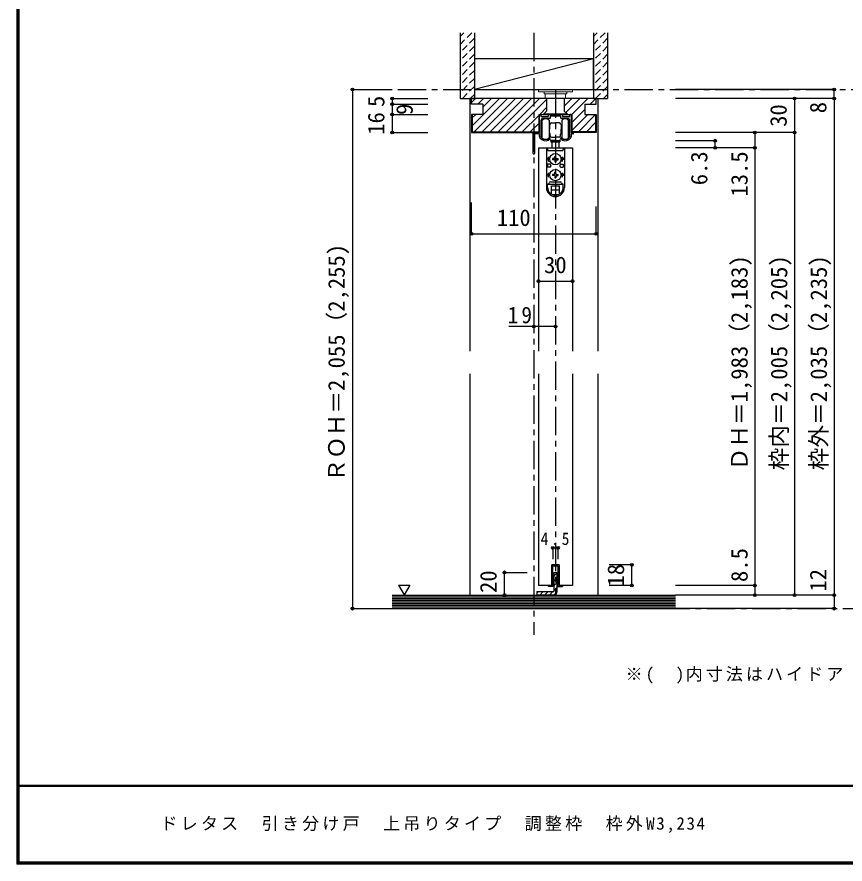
# Model space of a CAD drawing. Units: millimetres, scale not verified. Extents: x -973 to 977, y -718 to 696.
# Drawn here: x -973 to -243, y -701 to 46 of the extents above; entities that cross this region are included whole.
import ezdxf
from ezdxf.enums import TextEntityAlignment as Align

# ---------------------------------------------------------------- set-up
doc = ezdxf.new("R2010")
doc.units = ezdxf.units.MM
doc.header["$LTSCALE"] = 5
doc.header["$PDMODE"] = 32
doc.header["$PDSIZE"] = 2.5
doc.linetypes.add('CHAIN1', pattern=[8, 5, -1, 1, -1])
doc.linetypes.add('DASHED1', pattern=[1.8, 1.2, -0.6])
doc.layers.add('0-0_補助線', color=7, linetype='Continuous', lineweight=18)
for name, color, linetype in [('0-1_通り芯', 4, 'CHAIN1'), ('0-2_柱', 7, 'Continuous'), ('0-3_仕上げ', 2, 'Continuous'), ('0-4_枠', 3, 'Continuous'), ('0-6_扉', 2, 'Continuous'), ('0-7_金物', 7, 'Continuous'), ('0-A_文字', 3, 'Continuous'), ('0-B_寸法', 7, 'Continuous'), ('0-C_ハッチ', 4, 'DASHED1'), ('F-1_枠', 6, 'Continuous'), ('F-A_文字', 7, 'Continuous')]:
    doc.layers.add(name, color=color, linetype=linetype)
doc.styles.add('ＭＳ ゴシック', font='')
doc.styles.get('ＭＳ ゴシック').set_extended_font_data('MS Gothic')

msp = doc.modelspace()

# ---------------------------------------------------------------- linework, layer by layer
at = {"layer": '0-0_補助線'}
for p, q in [((-513.404, -17.5), (-483.404, -17.5)), ((-508.203, -19.5), (-508.203, -21.5)), ((-508.203, -21.5), (-488.203, -21.5)), ((-507.203, -21.5), (-507.203, -25.5)), ((-489.203, -25.5), (-489.203, -21.5)), ((-488.203, -19.5), (-488.203, -21.5)), ((-483.203, -17.5), (-483.203, -19.5))]:
    msp.add_line(p, q, dxfattribs=at)
msp.add_lwpolyline([(-513.203, -17.5), (-513.203, -19.5), (-483.203, -19.5)], dxfattribs=at)
at = {"layer": '0-1_通り芯'}
for p, q in [((-517.203, 32.5), (-517.203, -498.682)), ((-677.203, -17.5), (-233.609, -17.5)), ((-498.203, -17.5), (-498.203, -463.5)), ((-644.594, -475.5), (-233.609, -475.5))]:
    msp.add_line(p, q, dxfattribs=at)
at = {"layer": '0-2_柱'}
msp.add_line((-464.703, 9.5), (-569.703, -17.5), dxfattribs=at)
msp.add_lwpolyline([(-569.703, -17.5), (-464.703, -17.5), (-464.703, 9.5), (-569.703, 9.5)], close=True, dxfattribs=at)
at = {"layer": '0-3_仕上げ'}
for p, q in [((-582.203, 32.5), (-582.203, -25.5)), ((-569.703, 32.5), (-569.703, -25.5)), ((-464.703, 32.5), (-464.703, -25.5)), ((-452.203, 32.5), (-452.203, -25.5)), ((-582.203, -25.5), (-569.703, -25.5)), ((-464.703, -25.5), (-452.203, -25.5)), ((-642.203, -463.5), (-392.203, -463.5)), ((-642.203, -475.5), (-392.203, -475.5))]:
    msp.add_line(p, q, dxfattribs=at)
at = {"layer": '0-3_仕上げ', "color": 7}
for p, q in [((-642.203, -465), (-392.203, -465)), ((-642.203, -466.5), (-392.203, -466.5)), ((-642.203, -468), (-392.203, -468)), ((-642.203, -469.5), (-392.203, -469.5)), ((-642.203, -471), (-392.203, -471)), ((-642.203, -472.5), (-392.203, -472.5)), ((-642.203, -474), (-392.203, -474))]:
    msp.add_line(p, q, dxfattribs=at)
at = {"layer": '0-4_枠', "color": 4}
for p, q in [((-573.703, -25.5), (-573.703, -248.5)), ((-572.203, -25.5), (-573.703, -25.5)), ((-462.203, -25.5), (-460.703, -25.5)), ((-460.703, -25.5), (-460.703, -248.5)), ((-573.703, -268.5), (-573.703, -463.5)), ((-460.703, -268.5), (-460.703, -463.5))]:
    msp.add_line(p, q, dxfattribs=at)
at = {"layer": '0-4_枠'}
for p, q in [((-462.203, -25.5), (-572.203, -25.5)), ((-462.203, -30.5), (-462.203, -25.5)), ((-562.203, -30.5), (-562.203, -39.5)), ((-472.203, -30.5), (-472.203, -39.5)), ((-472.203, -30.5), (-462.203, -30.5)), ((-571.703, -39.5), (-571.703, -55)), ((-512.603, -39.5), (-483.803, -39.5)), ((-512.603, -55.5), (-512.603, -39.5)), ((-483.803, -39.5), (-483.803, -55.5)), ((-472.203, -39.5), (-462.203, -39.5)), ((-462.703, -39.5), (-462.703, -55)), ((-462.203, -39.5), (-462.203, -55.5)), ((-572.203, -55.5), (-512.604, -55.5)), ((-571.703, -55), (-512.604, -55)), ((-462.703, -55), (-483.803, -55)), ((-462.203, -55.5), (-483.803, -55.5))]:
    msp.add_line(p, q, dxfattribs=at)
for points in [[(-562.203, -30.5), (-572.203, -30.5), (-572.203, -25.5)], [(-562.203, -39.5), (-572.203, -39.5), (-572.203, -55.5)]]:
    msp.add_lwpolyline(points, dxfattribs=at)
at = {"layer": '0-6_扉', "color": 6}
for p, q in [((-513.203, -69), (-483.203, -69)), ((-513.203, -69), (-513.203, -248.5)), ((-483.203, -69), (-483.203, -248.5)), ((-513.203, -268.5), (-513.203, -455)), ((-483.203, -268.5), (-483.203, -455)), ((-501.453, -437), (-501.453, -455)), ((-494.953, -437), (-501.453, -437)), ((-494.953, -437), (-494.953, -455)), ((-501.453, -455), (-513.203, -455)), ((-483.203, -455), (-494.953, -455))]:
    msp.add_line(p, q, dxfattribs=at)
at = {"layer": '0-7_金物'}
for p, q in [((-512.203, -55.5), (-512.203, -40)), ((-511.703, -39.5), (-511.503, -39.5)), ((-511.003, -40), (-511.003, -41)), ((-510.503, -41.5), (-504.853, -41.5)), ((-509.803, -60.5), (-509.803, -44.5)), ((-503.153, -43), (-509.003, -43)), ((-504.353, -41), (-504.353, -40)), ((-503.853, -39.5), (-492.553, -39.5)), ((-503.803, -44.5), (-503.803, -52.5)), ((-502.853, -41.3), (-502.853, -42.7)), ((-493.553, -42.7), (-493.553, -41.3)), ((-487.403, -43), (-493.253, -43)), ((-492.603, -44.5), (-492.603, -52.5)), ((-492.053, -40), (-492.053, -41)), ((-491.553, -41.5), (-485.903, -41.5)), ((-486.603, -60.5), (-486.603, -44.5)), ((-485.403, -41), (-485.403, -40)), ((-484.903, -39.5), (-484.703, -39.5)), ((-511.003, -45), (-511.003, -59.123)), ((-503.803, -48.5), (-503.503, -48.5)), ((-503.803, -50), (-503.303, -50)), ((-503.303, -48.7), (-503.503, -48.5)), ((-503.503, -50), (-503.303, -49.8)), ((-503.303, -48.5), (-503.303, -52.5)), ((-503.203, -48.5), (-503.303, -48.5)), ((-501.703, -47), (-498.203, -47)), ((-494.703, -47), (-498.203, -47)), ((-493.203, -48.5), (-493.103, -48.5)), ((-493.103, -48.5), (-493.103, -52.5)), ((-493.103, -48.7), (-492.903, -48.5)), ((-492.903, -50), (-493.103, -49.8)), ((-492.603, -50), (-493.103, -50)), ((-492.603, -48.5), (-492.903, -48.5)), ((-485.403, -59.123), (-485.403, -45)), ((-517.803, -73.9), (-517.803, -55.7)), ((-517.603, -55.5), (-512.203, -55.5)), ((-516.603, -56.9), (-516.603, -73.9)), ((-512.203, -56.7), (-516.403, -56.7)), ((-512.203, -58.966), (-512.203, -56.7)), ((-503.803, -52.5), (-503.803, -60.5)), ((-503.803, -55), (-503.303, -55)), ((-503.803, -56.5), (-503.503, -56.5)), ((-503.303, -55.2), (-503.503, -55)), ((-503.303, -56.3), (-503.503, -56.5)), ((-503.303, -56.5), (-503.303, -52.5)), ((-503.203, -56.5), (-503.303, -56.5)), ((-502.703, -58.5), (-502.703, -57)), ((-501.703, -59.5), (-498.203, -59.5)), ((-494.703, -59.5), (-498.203, -59.5)), ((-493.703, -58.5), (-493.703, -57)), ((-493.203, -56.5), (-493.103, -56.5)), ((-493.103, -56.5), (-493.103, -52.5)), ((-493.103, -55.2), (-492.903, -55)), ((-492.603, -55), (-493.103, -55)), ((-493.103, -56.3), (-492.903, -56.5)), ((-492.603, -56.5), (-492.903, -56.5)), ((-492.603, -52.5), (-492.603, -60.5)), ((-503.703, -61), (-503.703, -61.257)), ((-502.203, -62.8), (-502.203, -63.8)), ((-494.203, -62.8), (-502.203, -62.8)), ((-502.203, -63.8), (-494.203, -63.8)), ((-498.203, -62.5), (-501.703, -62.5)), ((-501.203, -62.5), (-501.203, -62.8)), ((-501.203, -69), (-501.203, -63.8)), ((-498.203, -62.5), (-494.703, -62.5)), ((-495.203, -62.5), (-495.203, -62.8)), ((-495.203, -63.8), (-495.203, -69)), ((-494.203, -62.8), (-494.203, -63.8)), ((-492.703, -61.257), (-492.703, -61)), ((-506.102, -69), (-506.102, -103.9)), ((-506.06, -69), (-490.26, -69)), ((-505.102, -69), (-505.102, -70.5)), ((-504.102, -71.5), (-492.302, -71.5)), ((-491.302, -69), (-491.302, -70.5)), ((-490.302, -69), (-490.302, -103.9)), ((-503.859, -77), (-505.702, -79)), ((-504.602, -79), (-505.702, -79)), ((-498.722, -78.48), (-500.652, -78.514)), ((-500.652, -78.514), (-500.652, -79.486)), ((-498.722, -79.52), (-500.652, -79.486)), ((-498.722, -78.48), (-498.688, -76.55)), ((-498.722, -79.52), (-498.688, -81.45)), ((-497.716, -76.55), (-498.688, -76.55)), ((-498.688, -81.45), (-497.716, -81.45)), ((-497.682, -78.48), (-497.716, -76.55)), ((-497.682, -79.52), (-497.716, -81.45)), ((-497.682, -78.48), (-495.752, -78.514)), ((-497.682, -79.52), (-495.752, -79.486)), ((-495.752, -79.486), (-495.752, -78.514)), ((-492.545, -77), (-490.702, -79)), ((-491.802, -79), (-490.702, -79)), ((-505.102, -83.5), (-505.102, -86)), ((-503.102, -83.5), (-505.102, -83.5)), ((-503.102, -86), (-505.102, -86)), ((-502.102, -84.5), (-502.102, -85)), ((-494.302, -84.5), (-494.302, -85)), ((-493.302, -83.5), (-491.302, -83.5)), ((-493.302, -86), (-491.302, -86)), ((-491.302, -83.5), (-491.302, -86)), ((-503.859, -91), (-505.702, -93)), ((-504.602, -93), (-505.702, -93)), ((-498.722, -92.48), (-500.652, -92.514)), ((-500.652, -92.514), (-500.652, -93.486)), ((-498.722, -93.52), (-500.652, -93.486)), ((-498.722, -92.48), (-498.688, -90.55)), ((-498.722, -93.52), (-498.688, -95.45)), ((-497.716, -90.55), (-498.688, -90.55)), ((-498.688, -95.45), (-497.716, -95.45)), ((-497.682, -92.48), (-497.716, -90.55)), ((-497.682, -93.52), (-497.716, -95.45)), ((-497.682, -92.48), (-495.752, -92.514)), ((-497.682, -93.52), (-495.752, -93.486)), ((-495.752, -93.486), (-495.752, -92.514)), ((-492.545, -91), (-490.702, -93)), ((-491.802, -93), (-490.702, -93)), ((-505.102, -103.9), (-505.102, -101.5)), ((-504.602, -101), (-491.802, -101)), ((-502.602, -99), (-493.802, -99)), ((-501.702, -102.5), (-494.702, -102.5)), ((-501.702, -109.846), (-501.702, -102.5)), ((-494.702, -109.846), (-494.702, -102.5)), ((-491.302, -103.9), (-491.302, -101.5)), ((-501.702, -106), (-494.702, -106)), ((-501.23, -110.1), (-495.174, -110.1)), ((-501.453, -455), (-501.453, -437)), ((-501.453, -437), (-494.953, -437)), ((-500.453, -456), (-500.453, -438)), ((-495.953, -438), (-500.453, -438)), ((-495.953, -438), (-495.953, -456)), ((-494.953, -437), (-494.953, -455)), ((-504.453, -455), (-501.453, -455)), ((-504.453, -456), (-504.453, -455)), ((-494.953, -455), (-491.953, -455)), ((-491.953, -455), (-491.953, -456)), ((-500.453, -456), (-504.453, -456)), ((-495.953, -456), (-491.953, -456))]:
    msp.add_line(p, q, dxfattribs=at)
at = {"layer": '0-7_金物', "color": 3}
for p, q in [((-499.703, -443.5), (-496.703, -443.5)), ((-499.703, -443.5), (-499.703, -460.5)), ((-496.703, -460.5), (-496.703, -443.5)), ((-514.703, -460.5), (-514.703, -463.5)), ((-514.703, -460.5), (-499.703, -460.5)), ((-499.703, -463.5), (-514.703, -463.5))]:
    msp.add_line(p, q, dxfattribs=at)
at = {"layer": '0-7_金物'}
for points in [[(-493.853, -41), (-497.903, -41), (-498.203, -40.7), (-498.503, -41), (-502.553, -41)], [(-484.203, -40), (-484.203, -55.5), (-482.803, -55.5)], [(-482.803, -56.7), (-484.203, -56.7), (-484.203, -58.966)]]:
    msp.add_lwpolyline(points, dxfattribs=at)
for centre in [(-498.202, -79), (-498.202, -93)]:
    msp.add_circle(centre, 5, dxfattribs=at)
for centre, radius, start, end in [((-511.703, -40), 0.5, 90, 180), ((-511.503, -40), 0.5, 360, 90), ((-510.503, -41), 0.5, 180, 270), ((-509.003, -45), 2, 90, 180), ((-506.803, -48.5), 5, 53.1301, 126.8699), ((-504.853, -41), 0.5, 270, 0), ((-503.853, -40), 0.5, 90, 180), ((-503.153, -42.7), 0.3, 270, 360), ((-502.553, -41.3), 0.3, 90, 180), ((-493.853, -41.3), 0.3, 0, 90), ((-493.253, -42.7), 0.3, 180, 270), ((-489.603, -48.5), 5, 53.1301, 126.8699), ((-492.553, -40), 0.5, 0, 90), ((-491.553, -41), 0.5, 180, 270), ((-487.403, -45), 2, 0, 90), ((-485.903, -41), 0.5, 270, 360), ((-484.903, -40), 0.5, 90, 180), ((-484.703, -40), 0.5, 0, 90), ((-503.203, -48), 0.5, 270, 0), ((-501.703, -48), 1, 90, 180), ((-494.703, -48), 1, 0, 90), ((-493.203, -48), 0.5, 180, 270), ((-517.603, -55.7), 0.2, 90, 180), ((-516.403, -56.9), 0.2, 90, 180), ((-510.203, -58.966), 2, 180, 215.95057), ((-510.703, -59.123), 0.3, 180, 213.92311), ((-506.803, -56.5), 5, 213.92311, 301.89079), ((-504.703, -61.5), 2, 0, 63.25632), ((-503.203, -57), 0.5, 0, 90), ((-501.703, -58.5), 1, 180, 270), ((-494.703, -58.5), 1, 270, 0), ((-493.203, -57), 0.5, 90, 180), ((-491.703, -61.5), 2, 116.74368, 180), ((-489.603, -56.5), 5, 238.10921, 326.07689), ((-485.703, -59.123), 0.3, 326.07689, 360), ((-486.203, -58.966), 2, 324.04943, 360), ((-482.803, -56.1), 0.6, 270, 90), ((-506.803, -56.5), 6.2, 215.95057, 293.81884), ((-506.803, -56.5), 5, 233.1301, 306.8699), ((-504.703, -61.257), 1, 293.81884, 0), ((-504.003, -61), 0.3, 360, 121.89079), ((-501.703, -61.5), 1, 180, 270), ((-494.703, -61.5), 1, 270, 0), ((-492.403, -61), 0.3, 58.10921, 180), ((-491.703, -61.257), 1, 180, 246.18116), ((-489.603, -56.5), 5, 233.1301, 306.8699), ((-489.603, -56.5), 6.2, 246.18116, 324.04943), ((-517.203, -73.9), 0.6, 180, 0), ((-504.102, -70.5), 1, 180, 270), ((-492.302, -70.5), 1, 270, 0), ((-498.202, -79), 6.4, 167.82427, 198.20996), ((-498.202, -79), 6.4, 341.79004, 12.17573), ((-503.102, -84.5), 1, 0, 90), ((-503.102, -85), 1, 270, 0), ((-493.302, -84.5), 1, 90, 180), ((-493.302, -85), 1, 180, 270), ((-498.202, -93), 6.4, 167.82427, 198.20996), ((-498.202, -93), 6.4, 341.79004, 12.17573), ((-498.202, -104.1), 7.9, 180, 0), ((-504.602, -101.5), 0.5, 90, 180), ((-498.202, -103.9), 6.9, 180, 0), ((-504.602, -100), 1, 270, 0), ((-502.602, -100), 1, 90, 180), ((-493.802, -100), 1, 0, 90), ((-491.802, -100), 1, 180, 270), ((-491.802, -101.5), 0.5, 0, 90)]:
    msp.add_arc(centre, radius, start, end, dxfattribs=at)
at = {"layer": '0-7_金物', "color": 3}
msp.add_arc((-499.703, -460.5), 3, 270, 0, dxfattribs=at)
at = {"layer": '0-A_文字', "color": 7}
for p, q in [((-636.638, -454.686), (-626.638, -454.686)), ((-636.638, -454.686), (-631.638, -463.347)), ((-626.638, -454.686), (-631.638, -463.347))]:
    msp.add_line(p, q, dxfattribs=at)
at = {"layer": '0-B_寸法', "color": 4}
for p, q in [((-677.203, -17.5), (-642.203, -17.5)), ((-677.203, -17.5), (-677.203, -475.5)), ((-252.203, -17.5), (-392.203, -17.5)), ((-252.203, -25.5), (-252.203, -17.5)), ((-642.203, -25.5), (-610.703, -25.5)), ((-642.203, -25.5), (-642.203, -30.5)), ((-252.203, -25.5), (-392.203, -25.5)), ((-287.203, -25.5), (-287.203, -463.5)), ((-252.203, -25.5), (-252.203, -475.5)), ((-642.203, -30.5), (-642.203, -39.5)), ((-642.203, -30.5), (-610.703, -30.5)), ((-642.203, -39.5), (-642.203, -55.5)), ((-642.203, -39.5), (-610.703, -39.5)), ((-642.203, -55.5), (-610.703, -55.5)), ((-287.203, -55.5), (-392.203, -55.5)), ((-322.203, -55.5), (-322.203, -463.5)), ((-357.203, -62.7), (-392.203, -62.7)), ((-357.203, -69), (-357.203, -62.7)), ((-322.203, -69), (-392.203, -69)), ((-572.203, -144.804), (-572.203, -117.246)), ((-462.203, -144.804), (-462.203, -120.746)), ((-572.203, -144.804), (-462.203, -144.804)), ((-513.203, -186.5), (-483.203, -186.5)), ((-498.203, -226.5), (-539.203, -226.5)), ((-500.453, -422), (-500.453, -432)), ((-500.453, -422), (-495.953, -422)), ((-495.953, -422), (-495.953, -432)), ((-430.703, -437), (-450.703, -437)), ((-430.703, -455), (-430.703, -437)), ((-543.203, -443.5), (-523.203, -443.5)), ((-543.203, -463.5), (-543.203, -443.5)), ((-430.703, -455), (-450.703, -455)), ((-322.203, -455), (-392.203, -455)), ((-543.203, -463.5), (-523.203, -463.5)), ((-252.203, -463.5), (-392.203, -463.5)), ((-677.203, -475.5), (-642.203, -475.5)), ((-252.203, -475.5), (-392.203, -475.5))]:
    msp.add_line(p, q, dxfattribs=at)
at = {"layer": '0-B_寸法'}
for p in [(-677.203, -17.5), (-252.203, -17.5), (-642.203, -25.5), (-642.203, -30.5), (-287.203, -25.5), (-252.203, -25.5), (-642.203, -39.5), (-642.203, -55.5), (-322.203, -55.5), (-287.203, -55.5), (-357.203, -62.7), (-357.203, -69), (-322.203, -69), (-572.203, -144.804), (-462.203, -144.804), (-513.203, -186.5), (-483.203, -186.5), (-517.203, -226.5), (-498.203, -226.5), (-500.453, -422), (-495.953, -422), (-430.703, -437), (-543.203, -443.5), (-430.703, -455), (-322.203, -455), (-543.203, -463.5), (-322.203, -463.5), (-287.203, -463.5), (-252.203, -463.5), (-677.203, -475.5), (-252.203, -475.5)]:
    msp.add_point(p, dxfattribs=at)
at = {"layer": '0-C_ハッチ'}
for p, q in [((-578.992, 32.5), (-582.203, 29.289)), ((-571.921, 32.5), (-582.203, 22.218)), ((-461.492, 32.5), (-464.703, 29.289)), ((-454.421, 32.5), (-464.703, 22.218)), ((-569.703, 27.647), (-582.203, 15.147)), ((-452.203, 27.647), (-464.703, 15.147)), ((-569.703, 20.576), (-582.203, 8.076)), ((-452.203, 20.576), (-464.703, 8.076)), ((-569.703, 13.505), (-582.203, 1.005)), ((-452.203, 13.505), (-464.703, 1.005)), ((-569.703, 6.434), (-582.203, -6.066)), ((-452.203, 6.434), (-464.703, -6.066)), ((-569.703, -0.637), (-582.203, -13.137)), ((-452.203, -0.637), (-464.703, -13.137)), ((-569.703, -7.709), (-582.203, -20.209)), ((-569.703, -14.78), (-580.423, -25.5)), ((-452.203, -7.709), (-464.703, -20.209)), ((-452.203, -14.78), (-462.923, -25.5)), ((-569.703, -21.851), (-573.352, -25.5)), ((-452.203, -21.851), (-455.852, -25.5))]:
    msp.add_line(p, q, dxfattribs=at)
at = {"layer": '0-C_ハッチ', "linetype": 'Continuous'}
for p, q in [((-572.203, -29.02), (-568.683, -25.5)), ((-571.703, -49.733), (-547.47, -25.5)), ((-569.899, -55), (-540.399, -25.5)), ((-566.612, -30.5), (-561.612, -25.5)), ((-562.828, -55), (-533.328, -25.5)), ((-562.203, -33.162), (-554.541, -25.5)), ((-555.757, -55), (-526.257, -25.5)), ((-548.686, -55), (-519.186, -25.5)), ((-541.615, -55), (-512.115, -25.5)), ((-534.544, -55), (-505.953, -26.409)), ((-490.453, -32.123), (-483.83, -25.5)), ((-489.117, -37.858), (-476.759, -25.5)), ((-483.804, -39.615), (-469.688, -25.5)), ((-467.617, -30.5), (-462.617, -25.5)), ((-511.973, -39.5), (-505.953, -33.48)), ((-483.804, -46.687), (-472.203, -35.086)), ((-571.703, -42.662), (-568.541, -39.5)), ((-527.473, -55), (-512.603, -40.13)), ((-483.804, -53.758), (-469.546, -39.5)), ((-477.975, -55), (-462.703, -39.728)), ((-520.402, -55), (-512.603, -47.201)), ((-470.904, -55), (-462.703, -46.799)), ((-513.33, -55), (-512.603, -54.273)), ((-463.833, -55), (-462.703, -53.87)), ((-499.703, -446.982), (-496.703, -443.982)), ((-499.703, -451.225), (-496.703, -448.225)), ((-499.703, -455.468), (-496.703, -452.468)), ((-514.703, -461.982), (-513.221, -460.5)), ((-511.978, -463.5), (-508.978, -460.5)), ((-507.735, -463.5), (-504.735, -460.5)), ((-503.493, -463.5), (-500.493, -460.5)), ((-499.703, -459.71), (-496.703, -456.71)), ((-499.209, -463.459), (-496.743, -460.993))]:
    msp.add_line(p, q, dxfattribs=at)
at = {"layer": '0-C_ハッチ', "color": 3, "linetype": 'Continuous'}
for p, q in [((-505.953, -25.5), (-505.953, -36.586)), ((-490.453, -25.5), (-490.453, -36.586)), ((-508.803, -39.3), (-505.953, -36.586)), ((-487.603, -39.3), (-490.453, -36.586)), ((-512.604, -39.5), (-483.804, -39.5)), ((-487.603, -39.3), (-508.803, -39.3)), ((-508.803, -39.5), (-508.803, -39.3)), ((-487.603, -39.3), (-487.603, -39.5))]:
    msp.add_line(p, q, dxfattribs=at)
at = {"layer": 'F-1_枠'}
for p, q in [((-973.347, 695.833), (-973.347, -700.833)), ((-972.514, 695.833), (-972.514, -700.833)), ((-971.68, 695.833), (-971.68, -700.833)), ((976.653, -631.667), (-973.347, -631.667)), ((976.653, -632.5), (-973.347, -632.5)), ((976.653, -699.167), (-973.347, -699.167)), ((976.653, -700), (-973.347, -700)), ((976.653, -700.833), (-973.347, -700.833))]:
    msp.add_line(p, q, dxfattribs=at)

# ---------------------------------------------------------------- texts
at = {"layer": '0-A_文字', "color": 7, "insert": (-436.264, -541.63), "char_height": 11, "attachment_point": 7, "style": 'ＭＳ ゴシック'}
msp.add_mtext('\\T1.18;※(\u3000)内寸法はハイドア', dxfattribs=at)
at = {"layer": '0-B_寸法', "style": 'ＭＳ ゴシック'}
for s, p in [('5', (-644.703, -33)), ('8', (-254.703, -38.5)), ('9', (-619.703, -40)), ('30', (-289.703, -50.5)), ('16', (-644.703, -57.5)), ('6.3', (-359.703, -102)), ('13.5', (-324.203, -112)), ('ＲＯＨ＝2,055（2,255)', (-679.703, -363.5)), ('ＤＨ＝1,983（2,183)', (-324.203, -353.5)), ('枠内＝2,005（2,205)', (-289.203, -353.5)), ('枠外＝2,035（2,235)', (-254.203, -353.5)), ('8.5', (-324.203, -452)), ('18', (-433.203, -456)), ('20', (-545.703, -461.707)), ('12', (-254.703, -460.5))]:
    msp.add_text(s, height=14.66, rotation=90, dxfattribs=at).set_placement(p, align=Align.BOTTOM_LEFT)
for s, p in [('110', (-549.921, -142.304)), ('30', (-508.203, -184))]:
    msp.add_text(s, height=14.66, dxfattribs=at).set_placement(p, align=Align.BOTTOM_LEFT)
at = {"layer": '0-B_寸法', "attachment_point": 7, "style": 'ＭＳ ゴシック'}
for s, insert, char_height in [('\\T1.27;\\W0.95;19', (-540.328, -224), 14.66), ('\\T1.38;\\W0.9;4.5', (-511.203, -419.5), 11)]:
    msp.add_mtext(s, dxfattribs=dict(at, insert=insert, char_height=char_height))
at = {"layer": 'F-A_文字', "insert": (-846.68, -673.333), "char_height": 11, "attachment_point": 7, "style": 'ＭＳ ゴシック'}
msp.add_mtext('\\T1.19;ドレタス\u3000引き分け戸\u3000上吊りタイプ\u3000調整枠\u3000枠外W3,234', dxfattribs=at)

doc.saveas('drawing.dxf')
